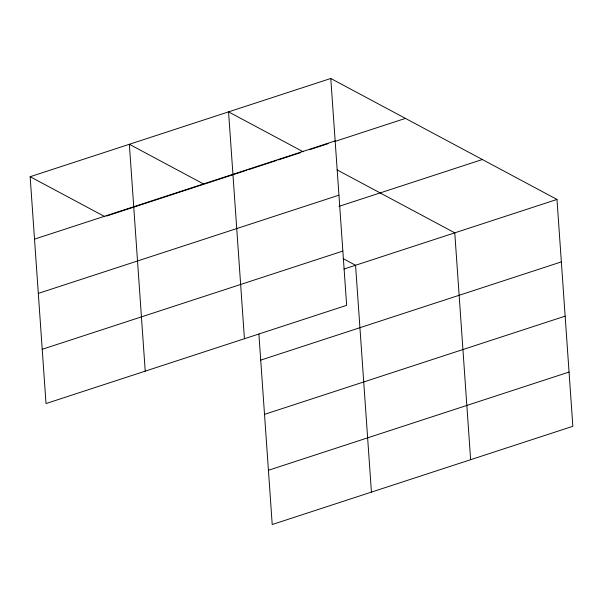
<?xml version="1.0" encoding="UTF-8"?>
<svg xmlns="http://www.w3.org/2000/svg" width="603" height="603" viewBox="0 0 603 603"><rect width="100%" height="100%" fill="white"/><g stroke="black" fill="none" stroke-linecap="round" stroke-linejoin="round"><path stroke-width="0.9" d="M330.783 78.473L346.65 305.329L46.016 403.558L30.15 176.702L330.783 78.473L556.984 199.442L572.85 426.298L272.217 524.527L258.891 334.024M34.514 239.142L335.155 140.914M106.58 216.04L203.113 184.495M246.906 170.189L204.002 184.209L129.359 144.283L145.225 371.139M248.692 169.601L276.4 160.549M278.194 159.968L300.535 152.665M309.437 149.755L328.107 143.657M335.215 141.336L405.435 118.392M38.313 293.397L338.946 195.176M339.007 206.354L482.34 159.524M42.218 349.303L342.858 251.074M343.944 269.051L556.984 199.442M260.715 360.119L561.355 261.89M264.513 414.374L565.147 316.145M268.418 470.272L569.059 372.043M303.219 151.79L228.567 111.872L244.434 338.728M337.122 169.925L454.768 232.841L470.634 459.697M343.122 258.604L355.559 265.26L371.425 492.116M30.15 176.702L104.794 216.62"/></g></svg>
